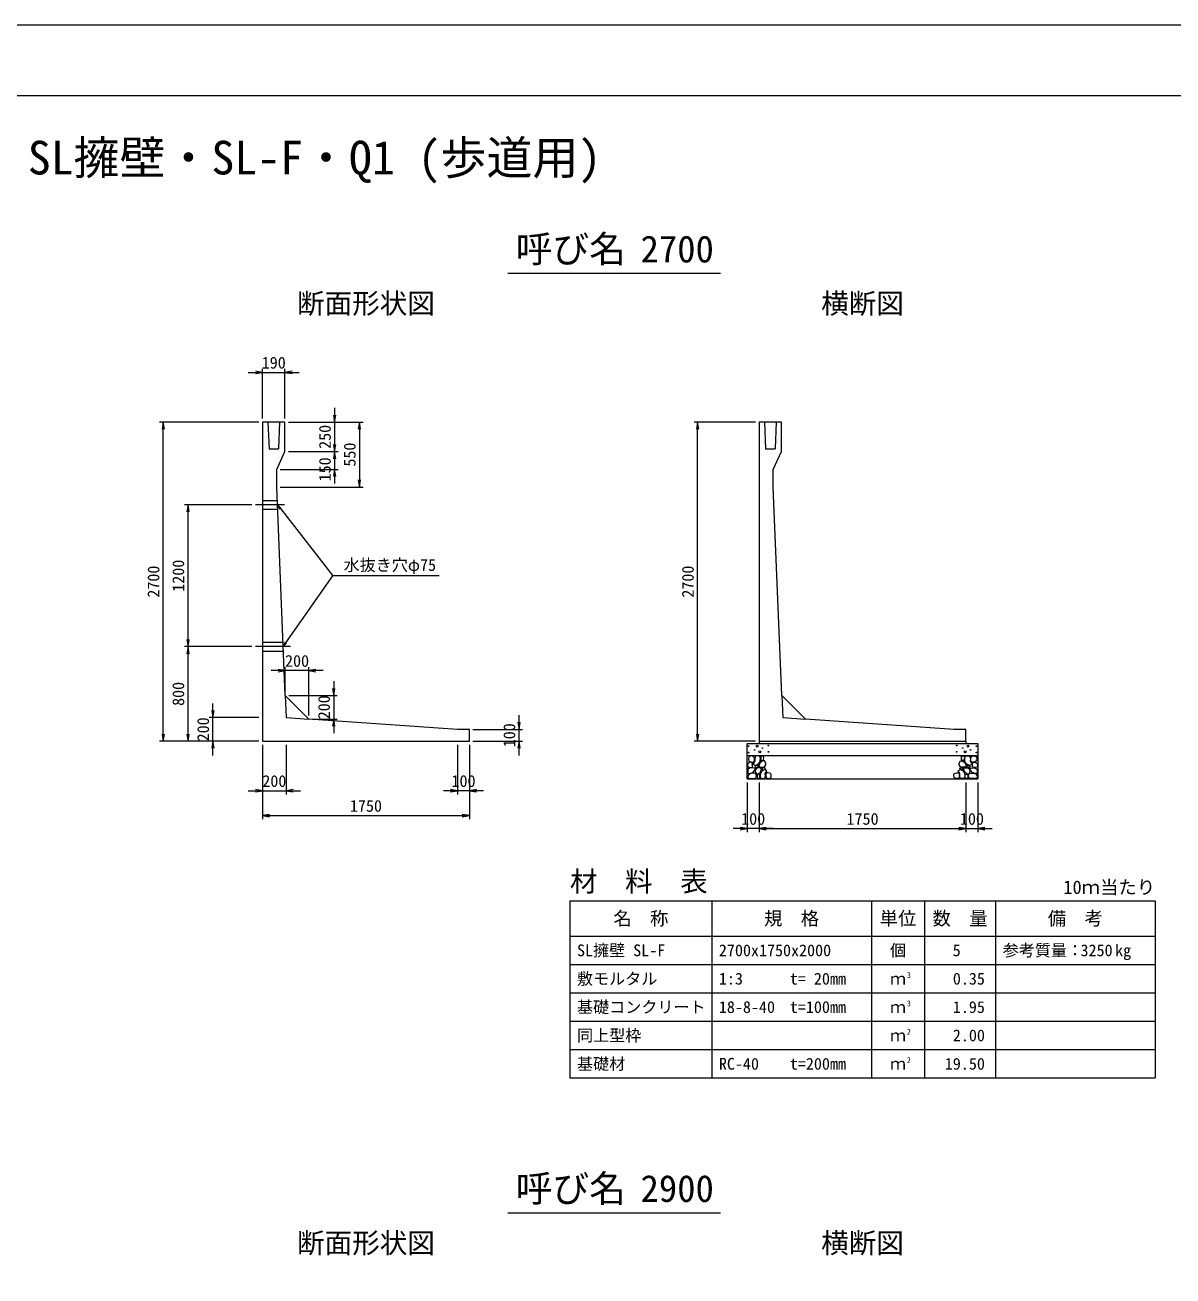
# Model space of a CAD drawing. Units: millimetres at full size, sheet at 1:40. Extents: x 0 to 25230, y 0 to 19861.
# Drawn here: x 10166 to 19876, y 7234 to 17820 of the extents above; entities that cross this region are included whole.
import ezdxf
from ezdxf.enums import TextEntityAlignment as Align

# ---------------------------------------------------------------- set-up
doc = ezdxf.new("R2010")
doc.units = ezdxf.units.MM
doc.header["$LTSCALE"] = 40
doc.linetypes.add('CHAIN', pattern=[18.5, 12, -1.5, 3.5, -1.5])
doc.linetypes.add('DASHED_SPACED', pattern=[12, 6, -6])
for name, color, linetype, lineweight in [('D-BMK', 2, 'CHAIN', 13), ('D-DCR-HCHn', 4, 'Continuous', 9), ('D-MTR-FRAM', 7, 'Continuous', 13), ('D-MTR-LINE', 7, 'Continuous', 13), ('D-STR-DIM', 7, 'Continuous', 13), ('D-STR-STRn', 1, 'Continuous', 13), ('D-STR-TXT', 7, 'Continuous', 13), ('D-TTL', 2, 'Continuous', 13), ('D-TTL-TXT', 7, 'Continuous', 13)]:
    doc.layers.add(name, color=color, linetype=linetype, lineweight=lineweight)
doc.layers.add('D-MTR', color=7, linetype='Continuous')
doc.layers.add('D-MTR-TXT', color=7, linetype='Continuous')
doc.styles.add('ＭＳ ゴシック', font='')
doc.styles.get('ＭＳ ゴシック').set_extended_font_data('MS Gothic')

# ---------------------------------------------------------------- blocks, each defined once
blk = doc.blocks.new('open_arrow')
at = {"color": 0, "linetype": 'Continuous', "lineweight": -2}
blk.add_lwpolyline([(7.5, 1.25), (0, 0), (7.5, -1.25)], dxfattribs=at)

msp = doc.modelspace()

# ---------------------------------------------------------------- linework, layer by layer
at = {"layer": 'D-BMK'}
for p, q in [((12361.15, 13760), (12115, 13760)), ((12410.38, 12560), (12115, 12560))]:
    msp.add_line(p, q, dxfattribs=at)
at = {"layer": 'D-DCR-HCHn'}
for points in [[(16282.28, 11573.81), (16275.35, 11553), (16284.59, 11539.14), (16307.71, 11536.82), (16323.49, 11543.6), (16316.95, 11559.94), (16321.58, 11569.18), (16312.33, 11578.43), (16298.46, 11583.05)], [(16326.2, 11631.59), (16305.4, 11636.22), (16286.9, 11626.97), (16284.59, 11606.17), (16289.21, 11589.99), (16312.33, 11583.05), (16328.51, 11583.05), (16335.44, 11594.61), (16335.44, 11620.04)], [(16344.69, 11633.91), (16337.76, 11613.1), (16340.07, 11589.99), (16323.89, 11564.56), (16344.69, 11553), (16367.8, 11564.56), (16381.67, 11583.05), (16386.3, 11613.1), (16381.67, 11629.28), (16367.8, 11636.22)], [(16349.31, 11553), (16337.76, 11543.76), (16342.38, 11536.82), (16358.56, 11536.82), (16365.49, 11539.14), (16370.12, 11548.38), (16363.18, 11555.32)], [(16383.98, 11578.43), (16372.43, 11550.69), (16381.67, 11539.14), (16409.41, 11539.14), (16420.97, 11543.76), (16432.53, 11559.94), (16432.53, 11573.81), (16420.97, 11592.3), (16407.1, 11594.61)], [(16388.61, 11629.28), (16388.61, 11601.55), (16400.16, 11594.61), (16411.72, 11601.55), (16414.03, 11617.73), (16411.72, 11631.59), (16395.54, 11636.22)], [(18116.02, 11578.43), (18127.57, 11550.69), (18118.33, 11539.14), (18090.59, 11539.14), (18079.03, 11543.76), (18067.47, 11559.94), (18067.47, 11573.81), (18079.03, 11592.3), (18092.9, 11594.61)], [(18111.39, 11629.28), (18111.39, 11601.55), (18099.84, 11594.61), (18088.28, 11601.55), (18085.97, 11617.73), (18088.28, 11631.59), (18104.46, 11636.22)], [(18155.31, 11633.91), (18162.24, 11613.1), (18159.93, 11589.99), (18176.11, 11564.56), (18155.31, 11553), (18132.2, 11564.56), (18118.33, 11583.05), (18113.7, 11613.1), (18118.33, 11629.28), (18132.2, 11636.22)], [(18150.69, 11553), (18162.24, 11543.76), (18157.62, 11536.82), (18141.44, 11536.82), (18134.51, 11539.14), (18129.88, 11548.38), (18136.82, 11555.32)], [(18173.8, 11631.59), (18194.6, 11636.22), (18213.1, 11626.97), (18215.41, 11606.17), (18210.79, 11589.99), (18187.67, 11583.05), (18171.49, 11583.05), (18164.56, 11594.61), (18164.56, 11620.04)], [(18217.72, 11573.81), (18224.65, 11553), (18215.41, 11539.14), (18192.29, 11536.82), (18176.51, 11543.6), (18183.05, 11559.94), (18178.42, 11569.18), (18187.67, 11578.43), (18201.54, 11583.05)], [(16326.16, 11497.01), (16343.28, 11522.69), (16341.14, 11529.11), (16317.59, 11535.53), (16296.19, 11533.39), (16281.21, 11520.55), (16279.07, 11505.57), (16281.21, 11490.59), (16298.33, 11486.31)], [(16334.72, 11443.5), (16349.7, 11449.92), (16353.98, 11471.33), (16345.42, 11486.31), (16330.44, 11490.59), (16311.17, 11488.45), (16289.77, 11479.89), (16279.07, 11467.05), (16279.07, 11452.06), (16285.49, 11443.5), (16311.17, 11445.64)], [(16386.08, 11497.01), (16396.78, 11522.69), (16388.22, 11533.39), (16362.54, 11533.39), (16351.84, 11529.11), (16341.14, 11514.13), (16341.14, 11501.29), (16351.84, 11484.17), (16364.68, 11482.03)], [(16381.8, 11449.92), (16381.8, 11475.61), (16371.1, 11482.03), (16360.4, 11475.61), (16358.26, 11460.62), (16360.4, 11447.78), (16375.38, 11443.5)], [(16422.47, 11445.64), (16428.89, 11464.91), (16426.75, 11486.31), (16441.73, 11509.85), (16422.47, 11520.55), (16401.06, 11509.85), (16388.22, 11492.73), (16383.94, 11464.91), (16388.22, 11449.92), (16401.06, 11443.5)], [(16418.19, 11520.55), (16428.89, 11529.11), (16424.61, 11535.53), (16409.62, 11535.53), (16403.2, 11533.39), (16398.92, 11524.83), (16405.34, 11518.41)], [(16439.59, 11447.78), (16458.85, 11443.5), (16475.97, 11452.06), (16478.11, 11471.33), (16473.83, 11486.31), (16452.43, 11492.73), (16437.45, 11492.73), (16431.03, 11482.03), (16431.03, 11458.48)], [(18060.41, 11447.78), (18041.15, 11443.5), (18024.03, 11452.06), (18021.89, 11471.33), (18026.17, 11486.31), (18047.57, 11492.73), (18062.55, 11492.73), (18068.97, 11482.03), (18068.97, 11458.48)], [(18077.53, 11445.64), (18071.11, 11464.91), (18073.25, 11486.31), (18058.27, 11509.85), (18077.53, 11520.55), (18098.94, 11509.85), (18111.78, 11492.73), (18116.06, 11464.91), (18111.78, 11449.92), (18098.94, 11443.5)], [(18081.81, 11520.55), (18071.11, 11529.11), (18075.39, 11535.53), (18090.38, 11535.53), (18096.8, 11533.39), (18101.08, 11524.83), (18094.66, 11518.41)], [(18113.92, 11497.01), (18103.22, 11522.69), (18111.78, 11533.39), (18137.46, 11533.39), (18148.16, 11529.11), (18158.86, 11514.13), (18158.86, 11501.29), (18148.16, 11484.17), (18135.32, 11482.03)], [(18118.2, 11449.92), (18118.2, 11475.61), (18128.9, 11482.03), (18139.6, 11475.61), (18141.74, 11460.62), (18139.6, 11447.78), (18124.62, 11443.5)], [(18165.28, 11443.5), (18150.3, 11449.92), (18146.02, 11471.33), (18154.58, 11486.31), (18169.56, 11490.59), (18188.83, 11488.45), (18210.23, 11479.89), (18220.93, 11467.05), (18220.93, 11452.06), (18214.51, 11443.5), (18188.83, 11445.64)], [(18173.84, 11497.01), (18156.72, 11522.69), (18158.86, 11529.11), (18182.41, 11535.53), (18203.81, 11533.39), (18218.79, 11520.55), (18220.93, 11505.57), (18218.79, 11490.59), (18201.67, 11486.31)]]:
    msp.add_lwpolyline(points, close=True, dxfattribs=at)
for centre, radius in [((16285.73, 11717.43), 3), ((16286.87, 11663.92), 3), ((16337.29, 11685.76), 3), ((16358.34, 11717.43), 7.5), ((16381.66, 11669.97), 7.5), ((16402.71, 11701.64), 3), ((16453.13, 11723.48), 3), ((16454.27, 11669.97), 3), ((18045.73, 11669.97), 3), ((18046.87, 11723.48), 3), ((18097.29, 11701.64), 3), ((18118.34, 11669.97), 7.5), ((18141.66, 11717.43), 7.5), ((18162.71, 11685.76), 3), ((18213.13, 11663.92), 3), ((18214.27, 11717.43), 3)]:
    msp.add_circle(centre, radius, dxfattribs=at)
at = {"layer": 'D-MTR-FRAM'}
for p, q in [((14775, 10410), (19725, 10410)), ((14775, 10410), (14775, 8910)), ((19725, 10410), (19725, 8910)), ((14775, 8910), (19725, 8910))]:
    msp.add_line(p, q, dxfattribs=at)
at = {"layer": 'D-MTR-LINE'}
for p, q in [((15975, 10410), (15975, 8910)), ((17325, 10410), (17325, 8910)), ((17775, 10410), (17775, 8910)), ((18375, 10410), (18375, 8910)), ((14775, 10110), (19725, 10110)), ((14775, 9870), (19725, 9870)), ((14775, 9630), (19725, 9630)), ((14775, 9390), (19725, 9390)), ((14775, 9150), (19725, 9150))]:
    msp.add_line(p, q, dxfattribs=at)
at = {"layer": 'D-STR-DIM'}
for p, q in [((12055, 14880), (12485, 14880)), ((12175, 14490), (12175, 14910)), ((12365, 14490), (12365, 14910)), ((12785, 14580), (12785, 14090)), ((12145, 14460), (11305, 14460)), ((11335, 11760), (11335, 14460)), ((12395, 14460), (12815, 14460)), ((12395, 14460), (13025, 14460)), ((12995, 14460), (12995, 13910)), ((16345, 14460), (15825, 14460)), ((15855, 11760), (15855, 14460)), ((12785, 14330), (12785, 13940)), ((12395, 14210), (12815, 14210)), ((12395, 14210), (12815, 14210)), ((12325, 14060), (12815, 14060)), ((12325, 13910), (13025, 13910)), ((12085, 13760), (11515, 13760)), ((11545, 12560), (11545, 13760)), ((12085, 12560), (11515, 12560)), ((12085, 12560), (11515, 12560)), ((11545, 11760), (11545, 12560)), ((12367.34, 12176.74), (12367.34, 12386.74)), ((12567.34, 11976.74), (12567.34, 12386.74)), ((12687.34, 12356.74), (12247.34, 12356.74)), ((12777.34, 12266.74), (12777.34, 11826.74)), ((11755, 11640), (11755, 12080)), ((12397.34, 12146.74), (12807.34, 12146.74)), ((14345, 11640), (14345, 11980)), ((12145, 11960), (11725, 11960)), ((12597.34, 11946.74), (12807.34, 11946.74)), ((13955, 11860), (14375, 11860)), ((12145, 11760), (11305, 11760)), ((12145, 11760), (11515, 11760)), ((12145, 11760), (11725, 11760)), ((13955, 11760), (14375, 11760)), ((16345, 11760), (15825, 11760)), ((12175, 11730), (12175, 11310)), ((12175, 11730), (12175, 11100)), ((12375, 11730), (12375, 11310)), ((13825, 11730), (13825, 11310)), ((13925, 11730), (13925, 11100)), ((13925, 11730), (13925, 11310)), ((12055, 11340), (12495, 11340)), ((14045, 11340), (13705, 11340)), ((16275, 11410), (16275, 10990)), ((16375, 11410), (16375, 10990)), ((16375, 11410), (16375, 10990)), ((18125, 11410), (18125, 10990)), ((18125, 11410), (18125, 10990)), ((18225, 11410), (18225, 10990)), ((12175, 11130), (13925, 11130)), ((16495, 11020), (16155, 11020)), ((16375, 11020), (18125, 11020)), ((18005, 11020), (18345, 11020))]:
    msp.add_line(p, q, dxfattribs=at)
at = {"layer": 'D-STR-STRn'}
for p, q in [((12365, 14460), (12175, 14460)), ((12175, 14460), (12175, 11760)), ((12365, 14210), (12365, 14460)), ((16565, 14460), (16375, 14460)), ((16375, 14460), (16375, 11760)), ((16565, 14210), (16565, 14460)), ((12295, 14060), (12365, 14210)), ((16495, 14060), (16565, 14210)), ((12295, 13910), (12295, 14060)), ((16495, 13910), (16495, 14060)), ((12367.34, 12146.74), (12295, 13910)), ((16567.34, 12146.74), (16495, 13910)), ((12567.34, 11946.74), (12367.34, 12146.74)), ((16767.34, 11946.74), (16567.34, 12146.74)), ((13825, 11860), (12567.34, 11946.74)), ((13925, 11860), (13825, 11860)), ((13925, 11760), (13925, 11860)), ((18025, 11860), (16767.34, 11946.74)), ((18125, 11860), (18025, 11860)), ((18125, 11760), (18125, 11860)), ((12175, 11760), (13925, 11760)), ((16375, 11760), (16375, 11740)), ((16375, 11760), (18125, 11760)), ((18125, 11760), (18125, 11740)), ((16275, 11440), (16275, 11740)), ((16275, 11740), (18225, 11740)), ((18225, 11740), (18225, 11440)), ((16275, 11640), (18225, 11640)), ((16275, 11440), (18225, 11440))]:
    msp.add_line(p, q, dxfattribs=at)
at = {"layer": 'D-STR-STRn', "linetype": 'DASHED_SPACED'}
for p, q in [((12220, 14460), (12230, 14235)), ((12320, 14460), (12310, 14235)), ((16420, 14460), (16430, 14235)), ((16520, 14460), (16510, 14235)), ((12230, 14235), (12310, 14235)), ((16430, 14235), (16510, 14235)), ((12175, 13797.5), (12299.62, 13797.5)), ((12175, 13722.5), (12302.69, 13722.5)), ((12175, 12597.5), (12348.85, 12597.5)), ((12175, 12522.5), (12351.92, 12522.5))]:
    msp.add_line(p, q, dxfattribs=at)
at = {"layer": 'D-STR-STRn', "color": 2, "linetype": 'DASHED_SPACED'}
for p, q in [((12367.34, 12146.74), (12375, 11960)), ((16567.34, 12146.74), (16575, 11960)), ((12375, 11960), (12567.34, 11946.74)), ((16575, 11960), (16767.34, 11946.74))]:
    msp.add_line(p, q, dxfattribs=at)
at = {"layer": 'D-STR-TXT'}
msp.add_line((13670.38, 13160), (12770.38, 13160), dxfattribs=at)
for points in [[(12301.15, 13760), (12325.8, 13728.49), (12770.38, 13160)], [(12350.38, 12560), (12373.32, 12592.77), (12770.38, 13160)]]:
    msp.add_lwpolyline(points, dxfattribs=at)
at = {"layer": 'D-TTL'}
for points in [[(0, 0), (25230, 0), (25230, 17820), (0, 17820)], [(600, 600), (24630, 600), (24630, 17220), (600, 17220)]]:
    msp.add_lwpolyline(points, close=True, dxfattribs=at)
at = {"layer": 'D-TTL-TXT'}
for p, q in [((14250, 15720), (16050, 15720)), ((14250, 7770), (16050, 7770))]:
    msp.add_line(p, q, dxfattribs=at)

# ---------------------------------------------------------------- block references
at = {"layer": 'D-STR-DIM', "xscale": 8, "yscale": 8}
for p, rotation in [((12175, 14880), 180), ((12785, 14460), 90), ((11335, 14460), 270), ((12995, 14460), 270), ((15855, 14460), 270), ((12785, 14210), 90), ((12785, 14210), 270), ((12785, 14060), 270), ((12995, 13910), 90), ((11545, 13760), 270), ((11545, 12560), 90), ((11545, 12560), 270), ((12367.34, 12356.74), 180), ((12777.34, 12146.74), 90), ((11755, 11960), 90), ((12777.34, 11946.74), 270), ((14345, 11860), 90), ((11335, 11760), 90), ((11545, 11760), 90), ((11755, 11760), 270), ((14345, 11760), 270), ((15855, 11760), 90), ((12175, 11340), 180), ((13825, 11340), 180), ((13925, 11130), 180), ((16275, 11020), 180), ((18125, 11020), 180), ((18125, 11020), 180)]:
    msp.add_blockref('open_arrow', p, dxfattribs=dict(at, rotation=rotation))
for p in [(12365, 14880), (12567.34, 12356.74), (12375, 11340), (13925, 11340), (12175, 11130), (16375, 11020), (16375, 11020), (18225, 11020)]:
    msp.add_blockref('open_arrow', p, dxfattribs=at)
at = {"layer": 'D-STR-TXT', "xscale": 5.33, "yscale": 5.33}
for p, rotation in [((12301.15, 13760), 308), ((12350.38, 12560), 55)]:
    msp.add_blockref('open_arrow', p, dxfattribs=dict(at, rotation=rotation))

# ---------------------------------------------------------------- texts
at = {"layer": 'D-MTR', "style": 'ＭＳ ゴシック'}
msp.add_text('材\u3000料\u3000表', height=170.9, dxfattribs=at).set_placement((14775, 10437.23), align=Align.BOTTOM_LEFT)
msp.add_text('10ｍ当たり', height=113.9, dxfattribs=at).set_placement((19725, 10433.15), align=Align.BOTTOM_RIGHT)
at = {"layer": 'D-MTR-TXT', "style": 'ＭＳ ゴシック'}
for s, height, p in [('名\u3000称', 113.9, (15375, 10260)), ('規\u3000格', 113.9, (16650, 10260)), ('単位', 113.9, (17550, 10260)), ('数\u3000量', 113.9, (18075, 10260)), ('備\u3000考', 113.9, (19050, 10260)), ('個', 99.69, (17550, 9990)), ('ｍ', 99.69, (17550, 9750)), ('ｍ', 99.69, (17550, 9510)), ('ｍ', 99.69, (17550, 9270)), ('ｍ', 99.69, (17550, 9030))]:
    msp.add_text(s, height=height, dxfattribs=at).set_placement(p, align=Align.MIDDLE_CENTER)
for s, p in [('SL擁壁 SL-F', (14835, 9990)), ('2700x1750x2000', (16035, 9990)), ('参考質量：    kg', (18435, 9990)), ('敷モルタル', (14835, 9750)), ('1:3', (16035, 9750)), ('t= 20mm', (16635, 9750)), ('基礎コンクリート', (14835, 9510)), ('18-8-40', (16035, 9510)), ('t=100mm', (16635, 9510)), ('同上型枠', (14835, 9270)), ('基礎材', (14835, 9030)), ('RC-40', (16035, 9030)), ('t=200mm', (16635, 9030))]:
    msp.add_text(s, height=99.69, dxfattribs=at).set_placement(p, align=Align.MIDDLE_LEFT)
for s, p in [('5', (18080.33, 9990)), ('3250', (19365, 9990)), ('0.35', (18285, 9750)), ('1.95', (18285, 9510)), ('2.00', (18285, 9270)), ('19.50', (18285, 9030))]:
    msp.add_text(s, height=99.69, dxfattribs=at).set_placement(p, align=Align.MIDDLE_RIGHT)
for s, p in [('3', (17625, 9740.44)), ('3', (17625, 9500.44)), ('2', (17625, 9260.44)), ('2', (17625, 9020.44))]:
    msp.add_text(s, height=49.84, dxfattribs=at).set_placement(p, align=Align.BOTTOM_LEFT)
at = {"layer": 'D-STR-DIM', "style": 'ＭＳ ゴシック'}
for s, p in [('190', (12270, 14962.5)), ('200', (12467.34, 12439.24)), ('200', (12275, 11422.5)), ('100', (13875, 11422.5)), ('1750', (13050, 11212.5)), ('100', (16325, 11102.5)), ('1750', (17250, 11102.5)), ('100', (18175, 11102.5))]:
    msp.add_text(s, height=99.69, dxfattribs=at).set_placement(p, align=Align.MIDDLE_CENTER)
for s, p in [('250', (12702.5, 14335)), ('550', (12912.5, 14185)), ('150', (12702.5, 14060)), ('2700', (11252.5, 13110)), ('1200', (11462.5, 13160)), ('2700', (15772.5, 13110)), ('800', (11462.5, 12160)), ('200', (12694.84, 12046.74)), ('200', (11672.5, 11860)), ('100', (14262.5, 11810))]:
    msp.add_text(s, height=99.69, rotation=90, dxfattribs=at).set_placement(p, align=Align.MIDDLE_CENTER)
at = {"layer": 'D-STR-TXT', "style": 'ＭＳ ゴシック'}
msp.add_text('水抜き穴φ75', height=99.69, dxfattribs=at).set_placement((12860.38, 13170.88), align=Align.BOTTOM_LEFT)
at = {"layer": 'D-TTL-TXT', "style": 'ＭＳ ゴシック'}
for s, height, p in [('SL擁壁・SL-F・Q1 (歩道用)', 284.8, (12615, 16470)), ('呼び名', 227.9, (14782.5, 15742.5)), ('2700', 227.9, (15682.5, 15742.5)), ('断面形状図', 170.9, (13050, 15327.23)), ('横断図', 170.9, (17250, 15327.23)), ('呼び名', 227.9, (14782.5, 7792.5)), ('2900', 227.9, (15682.5, 7792.5)), ('断面形状図', 170.9, (13050, 7377.23)), ('横断図', 170.9, (17250, 7377.23))]:
    msp.add_text(s, height=height, dxfattribs=at).set_placement(p, align=Align.BOTTOM_CENTER)

doc.saveas('drawing.dxf')
